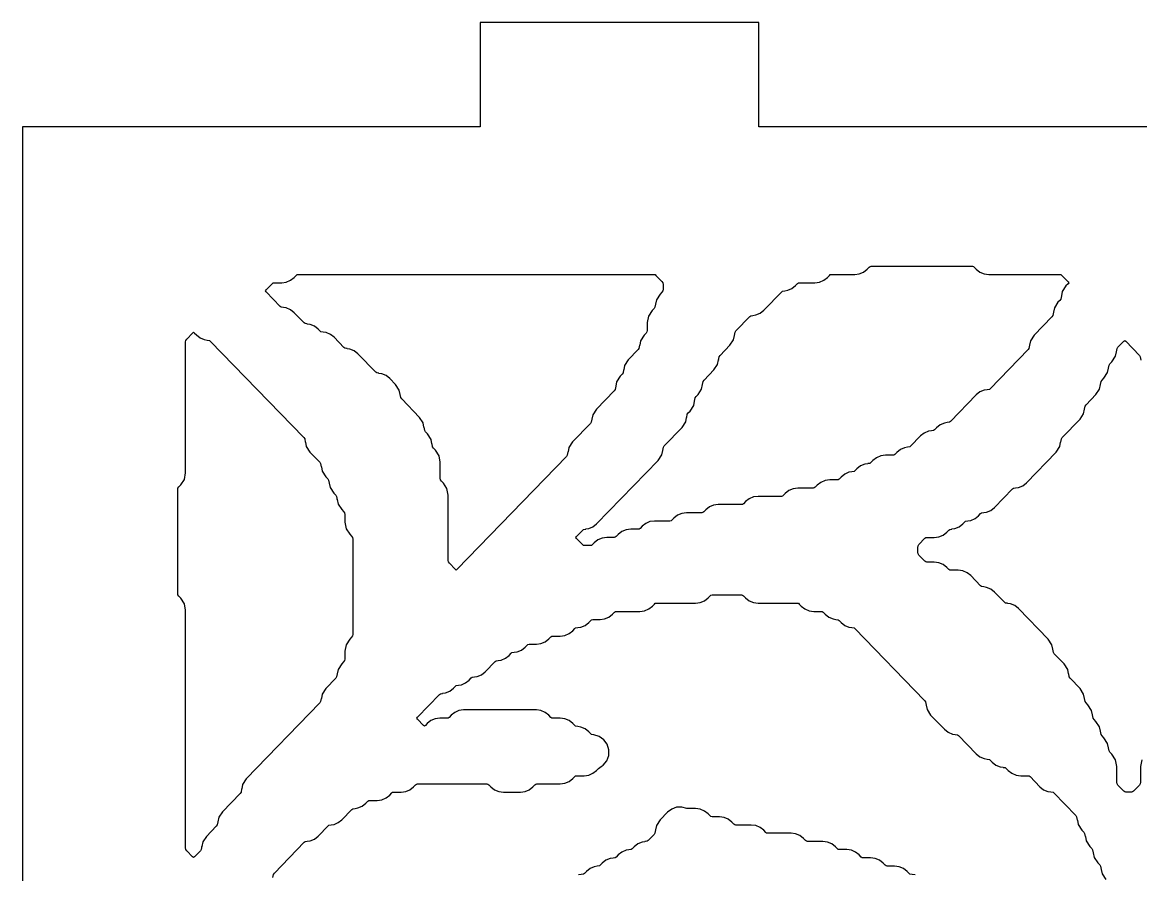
# Model space of a CAD drawing. Header units: millimetres. Extents: x 0 to 63, y 0 to 126.
# Drawn here: x 0 to 32.09, y 101.54 to 126 of the extents above; entities that cross this region are included whole.
import ezdxf

# ---------------------------------------------------------------- set-up
doc = ezdxf.new("R2010")
doc.units = ezdxf.units.MM
doc.layers.add('CUT', color=1, linetype='Continuous')

msp = doc.modelspace()

# ---------------------------------------------------------------- linework, layer by layer
at = {"layer": 'CUT'}
for points in [[(13.134, 3), (13.134, 0), (21.134, 0), (21.134, 3), (42.134, 3), (42.134, 0), (50.134, 0), (50.134, 3), (63.2679, 3), (63.2679, 123), (50.134, 123), (50.134, 126), (42.134, 126), (42.134, 123), (21.134, 123), (21.134, 126), (13.134, 126), (13.134, 123), (0, 123), (0, 3)], [(18.3879, 118.4802), (18.3879, 118.3409), (18.3792, 118.2962), (18.3544, 118.258), (18.3004, 118.2023), (18.1961, 118.042), (18.1716, 117.9161), (18.1688, 117.9166), (18.1508, 117.8246), (18.126, 117.7864), (18.072, 117.7307), (17.9677, 117.5705), (17.9312, 117.3828), (17.9312, 117.1619), (17.9225, 117.1172), (17.8976, 117.079), (17.8436, 117.0233), (17.7393, 116.8631), (17.7148, 116.7371), (17.712, 116.7377), (17.6941, 116.6456), (17.6692, 116.6075), (17.3869, 116.3159), (17.2826, 116.1557), (17.2581, 116.0298), (17.2553, 116.0303), (17.2373, 115.9383), (17.2125, 115.9001), (17.1585, 115.8444), (17.0542, 115.6841), (17.0297, 115.5582), (17.0269, 115.5587), (17.0089, 115.4667), (16.9841, 115.4285), (16.4734, 114.9012), (16.3691, 114.741), (16.3445, 114.615), (16.3417, 114.6156), (16.3238, 114.5235), (16.299, 114.4854), (15.7882, 113.958), (15.6839, 113.7978), (15.6594, 113.6719), (15.6566, 113.6724), (15.6387, 113.5804), (15.6138, 113.5422), (12.478, 110.3046), (12.4501, 110.2838), (12.4221, 110.3046), (12.2552, 110.4769), (12.2304, 110.5151), (12.2217, 110.5598), (12.2217, 112.4312), (12.1851, 112.6189), (12.0808, 112.7791), (12.0269, 112.8348), (12.002, 112.873), (11.9933, 112.9177), (11.9933, 113.3744), (11.9568, 113.562), (11.8524, 113.7223), (11.7985, 113.778), (11.7736, 113.8162), (11.7557, 113.9082), (11.7529, 113.9077), (11.7284, 114.0336), (11.6241, 114.1938), (11.5701, 114.2496), (11.5452, 114.2877), (11.5273, 114.3798), (11.5245, 114.3793), (11.5, 114.5052), (11.3957, 114.6654), (10.885, 115.1927), (10.8601, 115.2309), (10.8422, 115.323), (10.8394, 115.3224), (10.8149, 115.4484), (10.7106, 115.6086), (10.542, 115.7826), (10.4374, 115.8651), (10.3148, 115.917), (10.2325, 115.9281), (10.2328, 115.9303), (10.1681, 115.939), (10.143, 115.9588), (9.6285, 116.49), (9.5239, 116.5724), (9.4013, 116.6244), (9.319, 116.6354), (9.3193, 116.6377), (9.2545, 116.6464), (9.2295, 116.6661), (8.9433, 116.9615), (8.8388, 117.044), (8.7162, 117.096), (8.6339, 117.107), (8.6342, 117.1092), (8.5694, 117.1179), (8.5443, 117.1377), (8.4866, 117.1973), (8.382, 117.2798), (8.2594, 117.3317), (8.1771, 117.3428), (8.1774, 117.345), (8.1126, 117.3537), (8.0876, 117.3735), (7.8014, 117.6689), (7.6969, 117.7514), (7.5743, 117.8033), (7.492, 117.8144), (7.4923, 117.8166), (7.4275, 117.8253), (7.4024, 117.8451), (6.9958, 118.2649), (6.9762, 118.2926), (6.9958, 118.3203), (7.1741, 118.5044), (7.1991, 118.5242), (7.2308, 118.5284), (7.4423, 118.5284), (7.5743, 118.5462), (7.6969, 118.5981), (7.8014, 118.6806), (7.8592, 118.7402), (7.8843, 118.76), (7.9159, 118.7642), (18.1261, 118.7642), (18.1578, 118.76), (18.1828, 118.7402), (18.3544, 118.5631), (18.3792, 118.5249)], [(19.0611, 114.6607), (19.0639, 114.6602), (19.0818, 114.7523), (19.1066, 114.7904), (19.1606, 114.8462), (19.2649, 115.0064), (19.2894, 115.1323), (19.2922, 115.1318), (19.3102, 115.2238), (19.335, 115.262), (19.389, 115.3177), (19.4933, 115.478), (19.5178, 115.6039), (19.5206, 115.6034), (19.5385, 115.6954), (19.5634, 115.7336), (19.8457, 116.0251), (19.95, 116.1853), (19.9746, 116.3113), (19.9774, 116.3107), (19.9953, 116.4028), (20.0202, 116.441), (20.3025, 116.7325), (20.4068, 116.8927), (20.4313, 117.0186), (20.4341, 117.0181), (20.4521, 117.1102), (20.4769, 117.1483), (20.8769, 117.5612), (20.9019, 117.581), (20.9667, 117.5897), (20.9664, 117.5919), (21.0487, 117.603), (21.1713, 117.6549), (21.2759, 117.7374), (21.7904, 118.2686), (21.8154, 118.2884), (21.8802, 118.2971), (21.8799, 118.2993), (21.9622, 118.3104), (22.0848, 118.3623), (22.1894, 118.4448), (22.2471, 118.5044), (22.2722, 118.5242), (22.3038, 118.5284), (22.7437, 118.5284), (22.8757, 118.5462), (22.9983, 118.5981), (23.1029, 118.6806), (23.1607, 118.7402), (23.1857, 118.76), (23.2174, 118.7642), (23.8856, 118.7642), (24.0176, 118.7819), (24.1402, 118.8339), (24.2448, 118.9163), (24.3026, 118.976), (24.3276, 118.9957), (24.3593, 119), (27.2613, 119), (27.293, 118.9957), (27.318, 118.976), (27.3758, 118.9163), (27.4803, 118.8339), (27.603, 118.7819), (27.7349, 118.7642), (29.7735, 118.7642), (29.8051, 118.76), (29.8302, 118.7402), (30.0085, 118.5561), (30.0281, 118.5284), (30.0085, 118.5007), (29.9478, 118.438), (29.8435, 118.2778), (29.819, 118.1519), (29.8162, 118.1524), (29.7982, 118.0604), (29.7734, 118.0222), (29.7194, 117.9665), (29.6151, 117.8063), (29.5906, 117.6803), (29.5878, 117.6809), (29.5698, 117.5888), (29.545, 117.5506), (29.0343, 117.0233), (28.93, 116.8631), (28.9054, 116.7371), (28.9026, 116.7377), (28.8847, 116.6456), (28.8599, 116.6075), (27.7748, 115.4872), (27.7497, 115.4674), (27.6849, 115.4587), (27.6852, 115.4565), (27.603, 115.4454), (27.4803, 115.3935), (27.3758, 115.311), (26.6329, 114.544), (26.6078, 114.5243), (26.543, 114.5155), (26.5433, 114.5133), (26.4611, 114.5023), (26.3384, 114.4503), (26.2339, 114.3679), (26.1761, 114.3082), (26.1511, 114.2885), (26.0863, 114.2798), (26.0866, 114.2775), (26.0043, 114.2665), (25.8817, 114.2145), (25.7771, 114.1321), (25.491, 113.8367), (25.4659, 113.8169), (25.4011, 113.8082), (25.4014, 113.806), (25.3192, 113.7949), (25.1965, 113.743), (25.092, 113.6605), (25.0342, 113.6009), (25.0092, 113.5811), (24.9775, 113.5768), (24.766, 113.5768), (24.634, 113.5591), (24.5114, 113.5072), (24.4068, 113.4247), (24.3491, 113.3651), (24.324, 113.3453), (24.2592, 113.3366), (24.2595, 113.3344), (24.1773, 113.3233), (24.0546, 113.2714), (23.9501, 113.1889), (23.8923, 113.1293), (23.8673, 113.1095), (23.8025, 113.1008), (23.8028, 113.0986), (23.7205, 113.0875), (23.5979, 113.0356), (23.4933, 112.9531), (23.4356, 112.8935), (23.4105, 112.8737), (23.3789, 112.8695), (23.1673, 112.8695), (23.0354, 112.8517), (22.9127, 112.7998), (22.8082, 112.7173), (22.7504, 112.6577), (22.7254, 112.6379), (22.6937, 112.6337), (22.2538, 112.6337), (22.1218, 112.616), (21.9992, 112.564), (21.8947, 112.4815), (21.8369, 112.4219), (21.8118, 112.4021), (21.7802, 112.3979), (21.1119, 112.3979), (20.9799, 112.3802), (20.8573, 112.3282), (20.7528, 112.2458), (20.695, 112.1861), (20.6699, 112.1664), (20.6383, 112.1621), (19.97, 112.1621), (19.838, 112.1444), (19.7154, 112.0924), (19.6109, 112.01), (19.5531, 111.9503), (19.528, 111.9306), (19.4964, 111.9263), (19.0565, 111.9263), (18.9245, 111.9086), (18.8019, 111.8566), (18.6973, 111.7742), (18.6396, 111.7145), (18.6145, 111.6948), (18.5829, 111.6905), (18.143, 111.6905), (18.011, 111.6728), (17.8884, 111.6209), (17.7838, 111.5384), (17.7261, 111.4788), (17.701, 111.459), (17.6694, 111.4547), (17.4578, 111.4547), (17.3259, 111.437), (17.2032, 111.3851), (17.0987, 111.3026), (17.0409, 111.243), (17.0159, 111.2232), (16.9842, 111.2189), (16.7727, 111.2189), (16.6407, 111.2012), (16.5181, 111.1493), (16.4135, 111.0668), (16.3558, 111.0072), (16.3307, 110.9874), (16.2991, 110.9832), (16.1376, 110.9832), (16.1059, 110.9874), (16.0809, 111.0072), (15.9026, 111.1913), (15.883, 111.2189), (15.9026, 111.2466), (16.0809, 111.4307), (16.1059, 111.4505), (16.1707, 111.4592), (16.1704, 111.4614), (16.2527, 111.4725), (16.3753, 111.5244), (16.4799, 111.6069), (18.2471, 113.4314), (18.3514, 113.5916), (18.3759, 113.7176), (18.3787, 113.717), (18.3966, 113.8091), (18.4215, 113.8473), (18.9322, 114.3746), (19.0365, 114.5348)], [(5.2217, 116.8956), (5.304, 116.8846), (5.3037, 116.8823), (5.3685, 116.8736), (5.3935, 116.8539), (8.0773, 114.0831), (8.1021, 114.0449), (8.1201, 113.9528), (8.1229, 113.9534), (8.1474, 113.8274), (8.2517, 113.6672), (8.534, 113.3757), (8.5589, 113.3375), (8.5768, 113.2455), (8.5796, 113.246), (8.6041, 113.1201), (8.7084, 112.9598), (8.7624, 112.9041), (8.7873, 112.8659), (8.8052, 112.7739), (8.808, 112.7744), (8.8325, 112.6485), (8.9368, 112.4883), (8.9908, 112.4325), (9.0157, 112.3944), (9.0336, 112.3023), (9.0364, 112.3029), (9.0609, 112.1769), (9.1652, 112.0167), (9.2192, 111.961), (9.244, 111.9228), (9.2527, 111.8781), (9.2527, 111.6572), (9.2893, 111.4695), (9.3936, 111.3093), (9.4476, 111.2536), (9.4724, 111.2154), (9.4811, 111.1707), (9.4811, 108.4377), (9.4724, 108.393), (9.4476, 108.3548), (9.3936, 108.2991), (9.2893, 108.1389), (9.2527, 107.9512), (9.2527, 107.7303), (9.244, 107.6856), (9.2192, 107.6475), (9.1652, 107.5917), (9.0609, 107.4315), (9.0364, 107.3056), (9.0336, 107.3061), (9.0157, 107.2141), (8.9908, 107.1759), (8.7084, 106.8844), (8.6041, 106.7241), (8.5796, 106.5982), (8.5768, 106.5987), (8.5589, 106.5067), (8.534, 106.4685), (6.4246, 104.2907), (6.3203, 104.1305), (6.2958, 104.0045), (6.293, 104.0051), (6.2751, 103.913), (6.2502, 103.8748), (5.7395, 103.3475), (5.6352, 103.1873), (5.6107, 103.0614), (5.6079, 103.0619), (5.59, 102.9698), (5.5651, 102.9317), (5.2827, 102.6402), (5.1784, 102.4799), (5.1539, 102.354), (5.1511, 102.3545), (5.1332, 102.2625), (5.1083, 102.2243), (4.9415, 102.052), (4.9135, 102.0312), (4.8856, 102.052), (4.7187, 102.2243), (4.6938, 102.2625), (4.6851, 102.3072), (4.6851, 109.1302), (4.6486, 109.3178), (4.5443, 109.478), (4.4903, 109.5338), (4.4655, 109.5719), (4.4568, 109.6167), (4.4568, 112.5854), (4.4655, 112.6302), (4.4903, 112.6683), (4.5443, 112.7241), (4.6486, 112.8843), (4.6851, 113.0719), (4.6851, 116.8297), (4.6938, 116.8744), (4.7187, 116.9125), (4.8856, 117.0848), (4.9135, 117.1057), (4.9415, 117.0848), (4.9945, 117.03), (5.0991, 116.9476)]]:
    msp.add_lwpolyline(points, close=True, dxfattribs=at)
for points in [[(32.1273, 104.8378), (32.0907, 104.6502), (32.0907, 104.1935), (32.082, 104.1488), (32.0572, 104.1106), (31.8856, 103.9335), (31.8606, 103.9137), (31.8289, 103.9095), (31.6674, 103.9095), (31.6358, 103.9137), (31.6107, 103.9335), (31.4392, 104.1106), (31.4143, 104.1488), (31.4056, 104.1935), (31.4056, 104.6502), (31.369, 104.8378), (31.2647, 104.998), (31.2108, 105.0538), (31.1859, 105.0919), (31.168, 105.184), (31.1652, 105.1835), (31.1407, 105.3094), (31.0364, 105.4696), (30.9824, 105.5254), (30.9575, 105.5635), (30.9396, 105.6556), (30.9368, 105.655), (30.9123, 105.781), (30.808, 105.9412), (30.754, 105.9969), (30.7292, 106.0351), (30.7112, 106.1272), (30.7084, 106.1266), (30.6839, 106.2526), (30.5796, 106.4128), (30.5256, 106.4685), (30.5008, 106.5067), (30.4829, 106.5987), (30.4801, 106.5982), (30.4555, 106.7241), (30.3512, 106.8844), (30.0689, 107.1759), (30.044, 107.2141), (30.0261, 107.3061), (30.0233, 107.3056), (29.9988, 107.4315), (29.8945, 107.5917), (29.6121, 107.8832), (29.5873, 107.9214), (29.5693, 108.0135), (29.5665, 108.0129), (29.542, 108.1389), (29.4377, 108.2991), (28.584, 109.1805), (28.4795, 109.263), (28.3568, 109.3149), (28.2746, 109.326), (28.2749, 109.3282), (28.2101, 109.3369), (28.185, 109.3567), (27.8989, 109.6521), (27.7943, 109.7345), (27.6717, 109.7865), (27.5894, 109.7975), (27.5897, 109.7998), (27.5249, 109.8085), (27.4999, 109.8282), (27.2137, 110.1237), (27.1092, 110.2061), (26.9866, 110.2581), (26.8546, 110.2758), (26.6431, 110.2758), (26.6114, 110.28), (26.5864, 110.2998), (26.5286, 110.3594), (26.424, 110.4419), (26.3014, 110.4938), (26.1694, 110.5116), (25.9579, 110.5116), (25.9263, 110.5158), (25.9012, 110.5356), (25.7297, 110.7127), (25.7048, 110.7509), (25.6961, 110.7956), (25.6961, 110.9349), (25.7048, 110.9796), (25.7297, 111.0178), (25.9012, 111.1949), (25.9263, 111.2147), (25.9579, 111.2189), (26.1694, 111.2189), (26.3014, 111.2367), (26.424, 111.2886), (26.5286, 111.3711), (26.5864, 111.4307), (26.6114, 111.4505), (26.6762, 111.4592), (26.6759, 111.4614), (26.7582, 111.4725), (26.8808, 111.5244), (26.9853, 111.6069), (27.0431, 111.6665), (27.0682, 111.6863), (27.133, 111.695), (27.1327, 111.6972), (27.2149, 111.7083), (27.3376, 111.7602), (27.4421, 111.8427), (27.4999, 111.9023), (27.5249, 111.9221), (27.5897, 111.9308), (27.5894, 111.933), (27.6717, 111.944), (27.7943, 111.996), (27.8989, 112.0785), (28.4134, 112.6097), (28.4385, 112.6294), (28.5032, 112.6381), (28.5029, 112.6404), (28.5852, 112.6514), (28.7078, 112.7034), (28.8124, 112.7858), (29.6661, 113.6672), (29.7704, 113.8274), (29.7949, 113.9534), (29.7977, 113.9528), (29.8156, 114.0449), (29.8405, 114.0831), (30.3512, 114.6104), (30.4555, 114.7706), (30.4801, 114.8965), (30.4829, 114.896), (30.5008, 114.9881), (30.5256, 115.0262), (30.808, 115.3177), (30.9123, 115.478), (30.9368, 115.6039), (30.9396, 115.6034), (30.9575, 115.6954), (30.9824, 115.7336), (31.0364, 115.7893), (31.1407, 115.9495), (31.1652, 116.0755), (31.168, 116.0749), (31.1859, 116.167), (31.2108, 116.2052), (31.2647, 116.2609), (31.369, 116.4211), (31.3936, 116.5471), (31.3964, 116.5465), (31.4143, 116.6386), (31.4392, 116.6768), (31.606, 116.8491), (31.634, 116.8699), (31.6619, 116.8491), (32.0572, 116.441), (32.082, 116.4028), (32.1, 116.3107)], [(7.1881, 101.456), (7.206, 101.5481), (7.2309, 101.5862), (8.0876, 102.4707), (8.1126, 102.4905), (8.1774, 102.4992), (8.1771, 102.5014), (8.2594, 102.5125), (8.382, 102.5644), (8.4866, 102.6469), (8.7727, 102.9423), (8.7978, 102.9621), (8.8626, 102.9708), (8.8623, 102.973), (8.9445, 102.984), (9.0672, 103.036), (9.1717, 103.1185), (9.4579, 103.4139), (9.4829, 103.4336), (9.5477, 103.4423), (9.5474, 103.4446), (9.6297, 103.4556), (9.7523, 103.5076), (9.8569, 103.59), (9.9146, 103.6497), (9.9397, 103.6694), (9.9713, 103.6737), (10.1828, 103.6737), (10.3148, 103.6914), (10.4374, 103.7434), (10.542, 103.8258), (10.5998, 103.8855), (10.6248, 103.9052), (10.6565, 103.9095), (10.868, 103.9095), (11, 103.9272), (11.1226, 103.9791), (11.2271, 104.0616), (11.2849, 104.1212), (11.31, 104.141), (11.3416, 104.1453), (13.3301, 104.1453), (13.3618, 104.141), (13.3868, 104.1212), (13.4446, 104.0616), (13.5492, 103.9791), (13.6718, 103.9272), (13.8038, 103.9095), (14.2937, 103.9095), (14.4257, 103.9272), (14.5483, 103.9791), (14.6528, 104.0616), (14.7106, 104.1212), (14.7357, 104.141), (14.7673, 104.1453), (15.4356, 104.1453), (15.5676, 104.163), (15.6902, 104.2149), (15.7947, 104.2974), (15.8525, 104.357), (15.8776, 104.3768), (15.9092, 104.3811), (16.1207, 104.3811), (16.2527, 104.3988), (16.3753, 104.4507), (16.4799, 104.5332), (16.5376, 104.5928), (16.6054, 104.6462), (16.6689, 104.6864), (16.7712, 104.8127), (16.8275, 104.9651), (16.832, 105.1276), (16.7842, 105.2828), (16.6891, 105.4146), (16.5568, 105.5089), (16.4012, 105.5558), (16.3339, 105.5646), (16.3093, 105.584), (16.2515, 105.6437), (16.1469, 105.7261), (16.0243, 105.7781), (15.942, 105.7891), (15.9423, 105.7913), (15.8776, 105.8), (15.8525, 105.8198), (15.7947, 105.8794), (15.6902, 105.9619), (15.5676, 106.0138), (15.4356, 106.0316), (15.2241, 106.0316), (15.1924, 106.0358), (15.1674, 106.0556), (15.1096, 106.1152), (15.005, 106.1977), (14.8824, 106.2496), (14.7504, 106.2674), (12.6619, 106.2674), (12.5299, 106.2496), (12.4073, 106.1977), (12.3027, 106.1152), (12.2449, 106.0556), (12.2199, 106.0358), (12.1882, 106.0316), (11.9767, 106.0316), (11.8447, 106.0138), (11.7221, 105.9619), (11.6176, 105.8794), (11.5645, 105.8246), (11.5365, 105.8038), (11.5086, 105.8246), (11.335, 106.0039), (11.3154, 106.0316), (11.335, 106.0593), (11.97, 106.7149), (11.9951, 106.7347), (12.0599, 106.7434), (12.0596, 106.7456), (12.1419, 106.7567), (12.2645, 106.8086), (12.369, 106.8911), (12.4268, 106.9507), (12.4519, 106.9705), (12.5166, 106.9792), (12.5163, 106.9814), (12.5986, 106.9925), (12.7212, 107.0444), (12.8258, 107.1269), (12.8836, 107.1865), (12.9086, 107.2063), (12.9734, 107.215), (12.9731, 107.2172), (13.0554, 107.2283), (13.178, 107.2802), (13.2826, 107.3627), (13.5687, 107.6581), (13.5938, 107.6779), (13.6585, 107.6866), (13.6582, 107.6888), (13.7405, 107.6998), (13.8631, 107.7518), (13.9677, 107.8342), (14.0255, 107.8939), (14.0505, 107.9136), (14.1153, 107.9223), (14.115, 107.9246), (14.1973, 107.9356), (14.3199, 107.9876), (14.4245, 108.07), (14.4822, 108.1297), (14.5073, 108.1494), (14.5389, 108.1537), (14.7504, 108.1537), (14.8824, 108.1714), (15.005, 108.2234), (15.1096, 108.3058), (15.1674, 108.3655), (15.1924, 108.3852), (15.2241, 108.3895), (15.4356, 108.3895), (15.5676, 108.4072), (15.6902, 108.4591), (15.7947, 108.5416), (15.8525, 108.6012), (15.8776, 108.621), (15.9423, 108.6297), (15.942, 108.6319), (16.0243, 108.643), (16.1469, 108.6949), (16.2515, 108.7774), (16.3093, 108.837), (16.3343, 108.8568), (16.366, 108.8611), (16.5775, 108.8611), (16.7095, 108.8788), (16.8321, 108.9307), (16.9366, 109.0132), (16.9944, 109.0728), (17.0195, 109.0926), (17.0511, 109.0968), (17.7194, 109.0968), (17.8514, 109.1146), (17.974, 109.1665), (18.0785, 109.249), (18.1363, 109.3086), (18.1614, 109.3284), (18.193, 109.3326), (19.318, 109.3326), (19.45, 109.3504), (19.5726, 109.4023), (19.6772, 109.4848), (19.735, 109.5444), (19.76, 109.5642), (19.7917, 109.5684), (20.6383, 109.5684), (20.6699, 109.5642), (20.695, 109.5444), (20.7528, 109.4848), (20.8573, 109.4023), (20.9799, 109.3504), (21.1119, 109.3326), (22.237, 109.3326), (22.2686, 109.3284), (22.2937, 109.3086), (22.3514, 109.249), (22.456, 109.1665), (22.5786, 109.1146), (22.7106, 109.0968), (22.9221, 109.0968), (22.9537, 109.0926), (22.9788, 109.0728), (23.0366, 109.0132), (23.1411, 108.9307), (23.2637, 108.8788), (23.346, 108.8677), (23.3457, 108.8655), (23.4105, 108.8568), (23.4356, 108.837), (23.4933, 108.7774), (23.5979, 108.6949), (23.7205, 108.643), (23.8028, 108.6319), (23.8025, 108.6297), (23.8673, 108.621), (23.8923, 108.6012), (25.8909, 106.5378), (25.9158, 106.4996), (25.9337, 106.4076), (25.9365, 106.4081), (25.961, 106.2822), (26.0653, 106.122), (26.4623, 105.7121), (26.5668, 105.6297), (26.6894, 105.5777), (26.7717, 105.5667), (26.7714, 105.5645), (26.8362, 105.5557), (26.8613, 105.536), (27.3758, 105.0048), (27.4803, 104.9223), (27.603, 104.8704), (27.6852, 104.8593), (27.6849, 104.8571), (27.7497, 104.8484), (27.7748, 104.8286), (27.8325, 104.769), (27.9371, 104.6865), (28.0597, 104.6346), (28.142, 104.6235), (28.1417, 104.6213), (28.2065, 104.6126), (28.2315, 104.5928), (28.2893, 104.5332), (28.3939, 104.4507), (28.5165, 104.3988), (28.6485, 104.3811), (28.86, 104.3811), (28.8916, 104.3768), (28.9167, 104.357), (29.2028, 104.0616), (29.3074, 103.9791), (29.43, 103.9272), (29.5123, 103.9162), (29.512, 103.9139), (29.5768, 103.9052), (29.6018, 103.8855), (30.2301, 103.2368), (30.255, 103.1986), (30.2729, 103.1065), (30.2757, 103.1071), (30.3002, 102.9811), (30.4045, 102.8209), (30.4585, 102.7652), (30.4834, 102.727), (30.5013, 102.6349), (30.5041, 102.6355), (30.5286, 102.5095), (30.6329, 102.3493), (30.6869, 102.2936), (30.7117, 102.2554), (30.7297, 102.1634), (30.7325, 102.1639), (30.757, 102.038), (30.8613, 101.8777), (30.9153, 101.822), (30.9401, 101.7838), (30.9581, 101.6918), (30.9609, 101.6923), (30.9854, 101.5664), (31.0897, 101.4062)], [(25.6163, 101.5338), (25.534, 101.5449), (25.5343, 101.5471), (25.4695, 101.5558), (25.4445, 101.5756), (25.3867, 101.6352), (25.2821, 101.7177), (25.1595, 101.7696), (25.0275, 101.7874), (24.816, 101.7874), (24.7844, 101.7916), (24.7593, 101.8114), (24.7015, 101.871), (24.597, 101.9535), (24.4744, 102.0054), (24.3424, 102.0232), (24.1309, 102.0232), (24.0992, 102.0274), (24.0742, 102.0472), (24.0164, 102.1068), (23.9119, 102.1893), (23.7892, 102.2412), (23.6573, 102.2589), (23.4457, 102.2589), (23.4141, 102.2632), (23.389, 102.283), (23.3313, 102.3426), (23.2267, 102.4251), (23.1041, 102.477), (22.9721, 102.4947), (22.5322, 102.4947), (22.5006, 102.499), (22.4755, 102.5188), (22.4178, 102.5784), (22.3132, 102.6609), (22.1906, 102.7128), (22.0586, 102.7305), (21.3903, 102.7305), (21.3587, 102.7348), (21.3336, 102.7545), (21.2759, 102.8142), (21.1713, 102.8966), (21.0487, 102.9486), (20.9167, 102.9663), (20.4768, 102.9663), (20.4452, 102.9706), (20.4201, 102.9903), (20.3623, 103.05), (20.2578, 103.1324), (20.1352, 103.1844), (20.0032, 103.2021), (19.7917, 103.2021), (19.76, 103.2064), (19.735, 103.2261), (19.6772, 103.2858), (19.5726, 103.3682), (19.45, 103.4202), (19.318, 103.4379), (19.1065, 103.4379), (19.0743, 103.4422), (19.0682, 103.4448), (18.9232, 103.4819), (18.7737, 103.4744), (18.6331, 103.423), (18.514, 103.3323), (18.3004, 103.1117), (18.1961, 102.9515), (18.1716, 102.8256), (18.1688, 102.8261), (18.1508, 102.7341), (18.126, 102.6959), (17.9544, 102.5188), (17.9294, 102.499), (17.8646, 102.4903), (17.8649, 102.4881), (17.7826, 102.477), (17.66, 102.4251), (17.5554, 102.3426), (17.4977, 102.283), (17.4726, 102.2632), (17.4078, 102.2545), (17.4081, 102.2523), (17.3259, 102.2412), (17.2032, 102.1893), (17.0987, 102.1068), (17.0409, 102.0472), (17.0159, 102.0274), (16.9511, 102.0187), (16.9514, 102.0165), (16.8691, 102.0054), (16.7465, 101.9535), (16.6419, 101.871), (16.5842, 101.8114), (16.5591, 101.7916), (16.4943, 101.7829), (16.4946, 101.7807), (16.4123, 101.7696), (16.2897, 101.7177), (16.1852, 101.6352), (16.1274, 101.5756), (16.1023, 101.5558), (16.0376, 101.5471), (16.0379, 101.5449), (15.9556, 101.5338)]]:
    msp.add_lwpolyline(points, dxfattribs=at)

doc.saveas('drawing.dxf')
